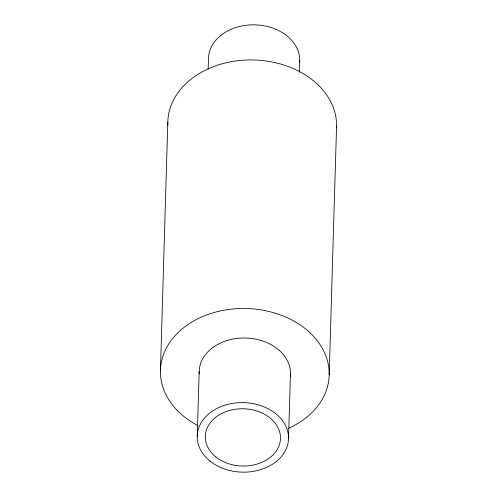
<?xml version="1.0" encoding="UTF-8"?>
<svg xmlns="http://www.w3.org/2000/svg" width="497" height="497" viewBox="0 0 497 497"><rect width="100%" height="100%" fill="white"/><g stroke="black" fill="none" stroke-linecap="round" stroke-linejoin="round"><path stroke-width="0.75" d="M160.438 370.712L167.812 122.175M197.253 436.279L199.173 371.657M208.144 69.269L208.467 58.497A45.656 34.765 1.7 0 1 255.806 24.881A45.656 34.765 1.7 0 1 299.672 62.231M288.533 438.503L290.453 373.881M299.405 72.264L299.747 60.721M329.188 374.825L336.562 126.288M199.222 373.924A45.656 34.765 1.7 0 1 245.524 338.01A45.656 34.765 1.7 0 1 290.31 376.142M198.042 425.699A84.403 64.275 1.7 0 1 182.101 328.971A84.403 64.275 1.7 0 1 309.78 332.555A84.403 64.275 1.7 0 1 288.67 428.24M167.843 125.219A84.403 64.275 1.7 0 1 252.507 59.951A84.403 64.275 1.7 0 1 336.512 127.804M210.119 461.185A45.656 34.765 1.7 0 0 286.794 447.462A45.656 34.765 1.7 0 0 231.77 403.527A45.656 34.765 1.7 0 0 210.119 461.185M215.903 456.985A37.598 28.633 1.7 0 0 279.047 445.685A37.598 28.633 1.7 0 0 233.733 409.503A37.598 28.633 1.7 0 0 215.903 456.985"/></g></svg>
